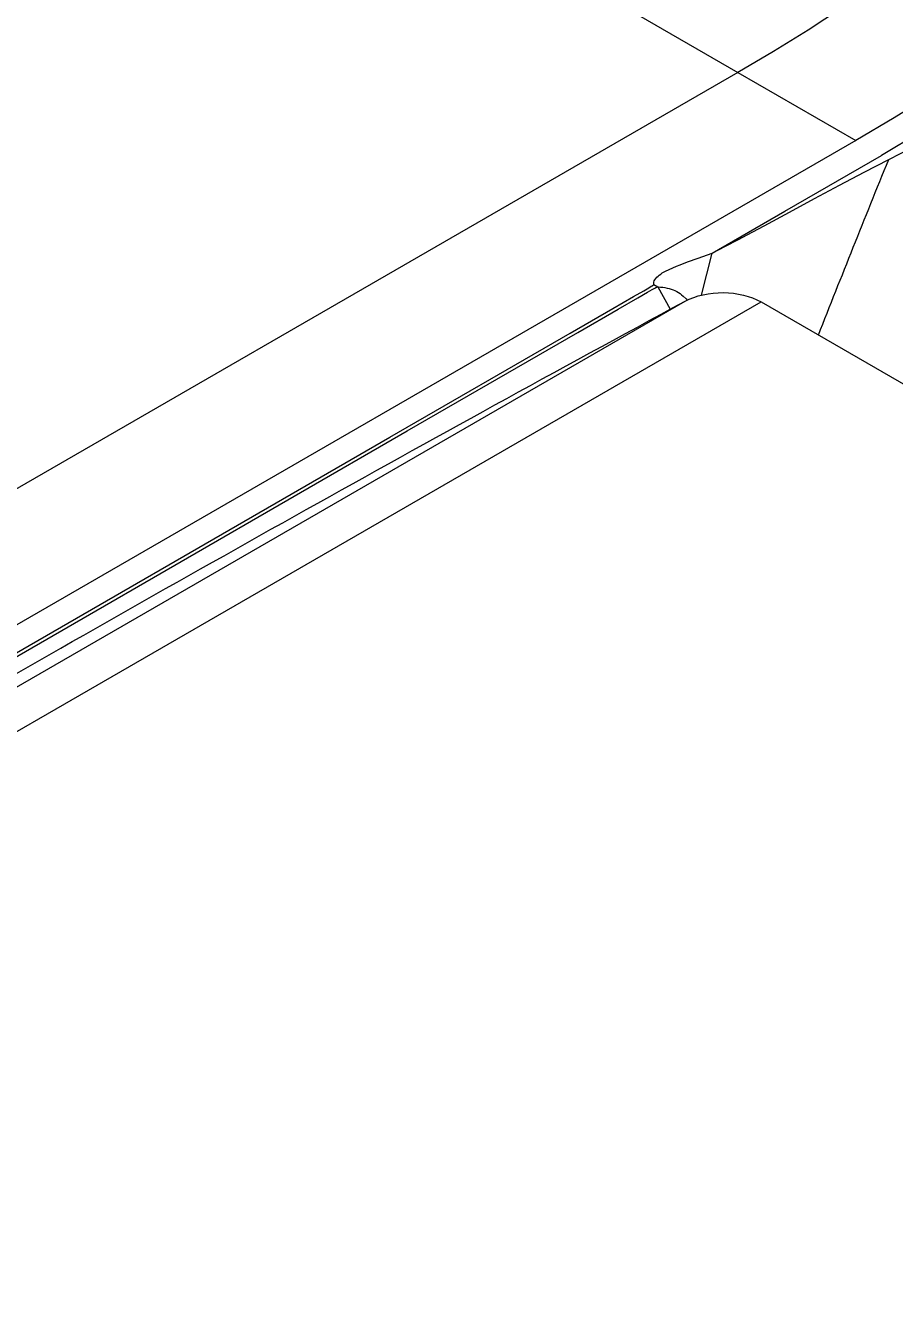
# Model space of a CAD drawing. Header units: millimetres. Extents: x 474.7 to 528.3, y 13.1 to 23.5.
# Drawn here: x 510.54428 to 510.56023, y 17.35167 to 17.37503 of the extents above; entities that cross this region are included whole.
import ezdxf

# ---------------------------------------------------------------- set-up
doc = ezdxf.new("R2010")
doc.units = ezdxf.units.MM
doc.header["$LTSCALE"] = 2.5
doc.layers.add('I-ARQ', color=8, linetype='Continuous')
doc.layers.add('I-NORMO_INST', color=4, linetype='Continuous')
doc.styles.add('25', font='ROMANS.SHX', dxfattribs={"width": 0.7, "height": 0.05})

msp = doc.modelspace()

# ---------------------------------------------------------------- linework, layer by layer
at = {"layer": 'I-ARQ', "lineweight": 5}
for points, knots in [([(510.50535, 17.409767, 21.762087), (510.523253, 17.417199, 21.751577), (510.548038, 17.415452, 21.754047), (510.562318, 17.405751, 21.767766), (510.562318, 17.405751, 21.767766), (510.576598, 17.396051, 21.781485), (510.575586, 17.381646, 21.801856), (510.559994, 17.372644, 21.814587)], [0, 0, 0, 0, 0.5, 0.5, 0.5, 0.5, 1, 1, 1, 1]), ([(510.506165, 17.409629, 21.762282), (510.523862, 17.416783, 21.752165), (510.548093, 17.414941, 21.75477), (510.561978, 17.405387, 21.768282), (510.561978, 17.405387, 21.768282), (510.575864, 17.395833, 21.781794), (510.574799, 17.381736, 21.80173), (510.559523, 17.372916, 21.814202)], [0, 0, 0, 0, 0.5, 0.5, 0.5, 0.5, 1, 1, 1, 1]), ([(510.50792, 17.408183, 21.764328), (510.524317, 17.41481, 21.754955), (510.546768, 17.413104, 21.757368), (510.559635, 17.404251, 21.769888), (510.559635, 17.404251, 21.769888), (510.572501, 17.395399, 21.782407), (510.571513, 17.382337, 21.80088), (510.55736, 17.374165, 21.812436)], [0, 0, 0, 0, 0.5, 0.5, 0.5, 0.5, 1, 1, 1, 1]), ([(510.560127, 17.372567, 21.814696), (510.560127, 17.372567, 21.814696), (510.560344, 17.372676, 21.814542), (510.560344, 17.372676, 21.814542), (510.560344, 17.372676, 21.814542), (510.560344, 17.372676, 21.814542), (510.560563, 17.372783, 21.81439), (510.560563, 17.372783, 21.81439), (510.560563, 17.372783, 21.81439), (510.560563, 17.372783, 21.81439), (510.560784, 17.37289, 21.814239), (510.560784, 17.37289, 21.814239), (510.560784, 17.37289, 21.814239), (510.560784, 17.37289, 21.814239), (510.561009, 17.372996, 21.814089), (510.561009, 17.372996, 21.814089), (510.561009, 17.372996, 21.814089), (510.561009, 17.372996, 21.814089), (510.561235, 17.373101, 21.81394), (510.561235, 17.373101, 21.81394), (510.561235, 17.373101, 21.81394), (510.561235, 17.373101, 21.81394), (510.561397, 17.373178, 21.813832), (510.561397, 17.373178, 21.813832), (510.561397, 17.373178, 21.813832), (510.561397, 17.373178, 21.813832), (510.56172, 17.373332, 21.813614), (510.56172, 17.373332, 21.813614), (510.56172, 17.373332, 21.813614), (510.56172, 17.373332, 21.813614), (510.562279, 17.373603, 21.813232), (510.562279, 17.373603, 21.813232), (510.562279, 17.373603, 21.813232), (510.562279, 17.373603, 21.813232), (510.562909, 17.373911, 21.812796), (510.562909, 17.373911, 21.812796), (510.562909, 17.373911, 21.812796), (510.562909, 17.373911, 21.812796), (510.563587, 17.374249, 21.812318), (510.563587, 17.374249, 21.812318), (510.563587, 17.374249, 21.812318), (510.563587, 17.374249, 21.812318), (510.564286, 17.374601, 21.811819), (510.564286, 17.374601, 21.811819)], [0, 0, 0, 0, 0.090909, 0.090909, 0.090909, 0.090909, 0.181818, 0.181818, 0.181818, 0.181818, 0.272727, 0.272727, 0.272727, 0.272727, 0.363636, 0.363636, 0.363636, 0.363636, 0.454545, 0.454545, 0.454545, 0.454545, 0.545455, 0.545455, 0.545455, 0.545455, 0.636364, 0.636364, 0.636364, 0.636364, 0.727273, 0.727273, 0.727273, 0.727273, 0.818182, 0.818182, 0.818182, 0.818182, 0.909091, 0.909091, 0.909091, 0.909091, 1, 1, 1, 1]), ([(510.556889, 17.370851, 21.817123), (510.556889, 17.370851, 21.817123), (510.557131, 17.370974, 21.816949), (510.557131, 17.370974, 21.816949), (510.557131, 17.370974, 21.816949), (510.557131, 17.370974, 21.816949), (510.557371, 17.371099, 21.816772), (510.557371, 17.371099, 21.816772), (510.557371, 17.371099, 21.816772), (510.557371, 17.371099, 21.816772), (510.557529, 17.371182, 21.816654), (510.557529, 17.371182, 21.816654), (510.557529, 17.371182, 21.816654), (510.557529, 17.371182, 21.816654), (510.557841, 17.37135, 21.816417), (510.557841, 17.37135, 21.816417), (510.557841, 17.37135, 21.816417), (510.557841, 17.37135, 21.816417), (510.558307, 17.371601, 21.816063), (510.558307, 17.371601, 21.816063), (510.558307, 17.371601, 21.816063), (510.558307, 17.371601, 21.816063), (510.558767, 17.37185, 21.81571), (510.558767, 17.37185, 21.81571), (510.558767, 17.37185, 21.81571), (510.558767, 17.37185, 21.81571), (510.559225, 17.372096, 21.815362), (510.559225, 17.372096, 21.815362), (510.559225, 17.372096, 21.815362), (510.559225, 17.372096, 21.815362), (510.55968, 17.372336, 21.815022), (510.55968, 17.372336, 21.815022), (510.55968, 17.372336, 21.815022), (510.55968, 17.372336, 21.815022), (510.559903, 17.372452, 21.814858), (510.559903, 17.372452, 21.814858), (510.559903, 17.372452, 21.814858), (510.559903, 17.372452, 21.814858), (510.560127, 17.372567, 21.814696), (510.560127, 17.372567, 21.814696)], [0, 0, 0, 0, 0.1, 0.1, 0.1, 0.1, 0.2, 0.2, 0.2, 0.2, 0.3, 0.3, 0.3, 0.3, 0.4, 0.4, 0.4, 0.4, 0.5, 0.5, 0.5, 0.5, 0.6, 0.6, 0.6, 0.6, 0.7, 0.7, 0.7, 0.7, 0.8, 0.8, 0.8, 0.8, 0.9, 0.9, 0.9, 0.9, 1, 1, 1, 1]), ([(510.555813, 17.370273, 21.817941), (510.555813, 17.370273, 21.817941), (510.555814, 17.370295, 21.817909), (510.555814, 17.370295, 21.817909), (510.555814, 17.370295, 21.817909), (510.555814, 17.370295, 21.817909), (510.555817, 17.370318, 21.817877), (510.555817, 17.370318, 21.817877), (510.555817, 17.370318, 21.817877), (510.555817, 17.370318, 21.817877), (510.555824, 17.37034, 21.817846), (510.555824, 17.37034, 21.817846), (510.555824, 17.37034, 21.817846), (510.555824, 17.37034, 21.817846), (510.555836, 17.370361, 21.817815), (510.555836, 17.370361, 21.817815), (510.555836, 17.370361, 21.817815), (510.555836, 17.370361, 21.817815), (510.555852, 17.370383, 21.817785), (510.555852, 17.370383, 21.817785), (510.555852, 17.370383, 21.817785), (510.555852, 17.370383, 21.817785), (510.55587, 17.370405, 21.817754), (510.55587, 17.370405, 21.817754), (510.55587, 17.370405, 21.817754), (510.55587, 17.370405, 21.817754), (510.555892, 17.370425, 21.817725), (510.555892, 17.370425, 21.817725), (510.555892, 17.370425, 21.817725), (510.555892, 17.370425, 21.817725), (510.555916, 17.370445, 21.817697), (510.555916, 17.370445, 21.817697), (510.555916, 17.370445, 21.817697), (510.555916, 17.370445, 21.817697), (510.555942, 17.370465, 21.81767), (510.555942, 17.370465, 21.81767), (510.555942, 17.370465, 21.81767), (510.555942, 17.370465, 21.81767), (510.555971, 17.370484, 21.817643), (510.555971, 17.370484, 21.817643), (510.555971, 17.370484, 21.817643), (510.555971, 17.370484, 21.817643), (510.556031, 17.370519, 21.817593), (510.556031, 17.370519, 21.817593), (510.556031, 17.370519, 21.817593), (510.556031, 17.370519, 21.817593), (510.556097, 17.370551, 21.817547), (510.556097, 17.370551, 21.817547), (510.556097, 17.370551, 21.817547), (510.556097, 17.370551, 21.817547), (510.556163, 17.370581, 21.817505), (510.556163, 17.370581, 21.817505), (510.556163, 17.370581, 21.817505), (510.556163, 17.370581, 21.817505), (510.55623, 17.370609, 21.817465), (510.55623, 17.370609, 21.817465), (510.55623, 17.370609, 21.817465), (510.55623, 17.370609, 21.817465), (510.556297, 17.370636, 21.817427), (510.556297, 17.370636, 21.817427), (510.556297, 17.370636, 21.817427), (510.556297, 17.370636, 21.817427), (510.556432, 17.370687, 21.817355), (510.556432, 17.370687, 21.817355), (510.556432, 17.370687, 21.817355), (510.556432, 17.370687, 21.817355), (510.55663, 17.370759, 21.817253), (510.55663, 17.370759, 21.817253), (510.55663, 17.370759, 21.817253), (510.55663, 17.370759, 21.817253), (510.556889, 17.370851, 21.817123), (510.556889, 17.370851, 21.817123)], [0, 0, 0, 0, 0.055556, 0.055556, 0.055556, 0.055556, 0.111111, 0.111111, 0.111111, 0.111111, 0.166667, 0.166667, 0.166667, 0.166667, 0.222222, 0.222222, 0.222222, 0.222222, 0.277778, 0.277778, 0.277778, 0.277778, 0.333333, 0.333333, 0.333333, 0.333333, 0.388889, 0.388889, 0.388889, 0.388889, 0.444444, 0.444444, 0.444444, 0.444444, 0.5, 0.5, 0.5, 0.5, 0.555556, 0.555556, 0.555556, 0.555556, 0.611111, 0.611111, 0.611111, 0.611111, 0.666667, 0.666667, 0.666667, 0.666667, 0.722222, 0.722222, 0.722222, 0.722222, 0.777778, 0.777778, 0.777778, 0.777778, 0.833333, 0.833333, 0.833333, 0.833333, 0.888889, 0.888889, 0.888889, 0.888889, 0.944444, 0.944444, 0.944444, 0.944444, 1, 1, 1, 1]), ([(510.542254, 17.362436, 21.829024), (510.542254, 17.362436, 21.829024), (510.55097, 17.367468, 21.821907), (510.55097, 17.367468, 21.821907), (510.55097, 17.367468, 21.821907), (510.55097, 17.367468, 21.821907), (510.55428, 17.36938, 21.819204), (510.55428, 17.36938, 21.819204), (510.55428, 17.36938, 21.819204), (510.55428, 17.36938, 21.819204), (510.555063, 17.369831, 21.818565), (510.555063, 17.369831, 21.818565), (510.555063, 17.369831, 21.818565), (510.555063, 17.369831, 21.818565), (510.555443, 17.370051, 21.818254), (510.555443, 17.370051, 21.818254), (510.555443, 17.370051, 21.818254), (510.555443, 17.370051, 21.818254), (510.555631, 17.370159, 21.818101), (510.555631, 17.370159, 21.818101), (510.555631, 17.370159, 21.818101), (510.555631, 17.370159, 21.818101), (510.555724, 17.370213, 21.818025), (510.555724, 17.370213, 21.818025), (510.555724, 17.370213, 21.818025), (510.555724, 17.370213, 21.818025), (510.555769, 17.370239, 21.817988), (510.555769, 17.370239, 21.817988), (510.555769, 17.370239, 21.817988), (510.555769, 17.370239, 21.817988), (510.555785, 17.37025, 21.817973), (510.555785, 17.37025, 21.817973), (510.555785, 17.37025, 21.817973), (510.555785, 17.37025, 21.817973), (510.555813, 17.370273, 21.817941), (510.555813, 17.370273, 21.817941)], [0, 0, 0, 0, 0.111111, 0.111111, 0.111111, 0.111111, 0.222222, 0.222222, 0.222222, 0.222222, 0.333333, 0.333333, 0.333333, 0.333333, 0.444444, 0.444444, 0.444444, 0.444444, 0.555556, 0.555556, 0.555556, 0.555556, 0.666667, 0.666667, 0.666667, 0.666667, 0.777778, 0.777778, 0.777778, 0.777778, 0.888889, 0.888889, 0.888889, 0.888889, 1, 1, 1, 1]), ([(510.542979, 17.362787, 21.828527), (510.542979, 17.362787, 21.828527), (510.551285, 17.367582, 21.821746), (510.551285, 17.367582, 21.821746), (510.551285, 17.367582, 21.821746), (510.551285, 17.367582, 21.821746), (510.554419, 17.369391, 21.819187), (510.554419, 17.369391, 21.819187), (510.554419, 17.369391, 21.819187), (510.554419, 17.369391, 21.819187), (510.55516, 17.369819, 21.818582), (510.55516, 17.369819, 21.818582), (510.55516, 17.369819, 21.818582), (510.55516, 17.369819, 21.818582), (510.555521, 17.370028, 21.818287), (510.555521, 17.370028, 21.818287), (510.555521, 17.370028, 21.818287), (510.555521, 17.370028, 21.818287), (510.555699, 17.370131, 21.818142), (510.555699, 17.370131, 21.818142), (510.555699, 17.370131, 21.818142), (510.555699, 17.370131, 21.818142), (510.555787, 17.370181, 21.81807), (510.555787, 17.370181, 21.81807), (510.555787, 17.370181, 21.81807), (510.555787, 17.370181, 21.81807), (510.555831, 17.370206, 21.818034), (510.555831, 17.370206, 21.818034), (510.555831, 17.370206, 21.818034), (510.555831, 17.370206, 21.818034), (510.555849, 17.370215, 21.818022), (510.555849, 17.370215, 21.818022), (510.555849, 17.370215, 21.818022), (510.555849, 17.370215, 21.818022), (510.555886, 17.370231, 21.818), (510.555886, 17.370231, 21.818)], [0, 0, 0, 0, 0.111111, 0.111111, 0.111111, 0.111111, 0.222222, 0.222222, 0.222222, 0.222222, 0.333333, 0.333333, 0.333333, 0.333333, 0.444444, 0.444444, 0.444444, 0.444444, 0.555556, 0.555556, 0.555556, 0.555556, 0.666667, 0.666667, 0.666667, 0.666667, 0.777778, 0.777778, 0.777778, 0.777778, 0.888889, 0.888889, 0.888889, 0.888889, 1, 1, 1, 1]), ([(510.555886, 17.370231, 21.818), (510.555886, 17.370231, 21.818), (510.555903, 17.37023, 21.818001), (510.555903, 17.37023, 21.818001), (510.555903, 17.37023, 21.818001), (510.555903, 17.37023, 21.818001), (510.555935, 17.370226, 21.818007), (510.555935, 17.370226, 21.818007), (510.555935, 17.370226, 21.818007), (510.555935, 17.370226, 21.818007), (510.555979, 17.370221, 21.818014), (510.555979, 17.370221, 21.818014), (510.555979, 17.370221, 21.818014), (510.555979, 17.370221, 21.818014), (510.55602, 17.370215, 21.818022), (510.55602, 17.370215, 21.818022), (510.55602, 17.370215, 21.818022), (510.55602, 17.370215, 21.818022), (510.55606, 17.370208, 21.818033), (510.55606, 17.370208, 21.818033), (510.55606, 17.370208, 21.818033), (510.55606, 17.370208, 21.818033), (510.556097, 17.370199, 21.818045), (510.556097, 17.370199, 21.818045), (510.556097, 17.370199, 21.818045), (510.556097, 17.370199, 21.818045), (510.556134, 17.370188, 21.818061), (510.556134, 17.370188, 21.818061), (510.556134, 17.370188, 21.818061), (510.556134, 17.370188, 21.818061), (510.556168, 17.370175, 21.818079), (510.556168, 17.370175, 21.818079), (510.556168, 17.370175, 21.818079), (510.556168, 17.370175, 21.818079), (510.556202, 17.37016, 21.8181), (510.556202, 17.37016, 21.8181), (510.556202, 17.37016, 21.8181), (510.556202, 17.37016, 21.8181), (510.556235, 17.370144, 21.818123), (510.556235, 17.370144, 21.818123), (510.556235, 17.370144, 21.818123), (510.556235, 17.370144, 21.818123), (510.556267, 17.370125, 21.81815), (510.556267, 17.370125, 21.81815), (510.556267, 17.370125, 21.81815), (510.556267, 17.370125, 21.81815), (510.556296, 17.370105, 21.818178), (510.556296, 17.370105, 21.818178), (510.556296, 17.370105, 21.818178), (510.556296, 17.370105, 21.818178), (510.556325, 17.370083, 21.818209), (510.556325, 17.370083, 21.818209), (510.556325, 17.370083, 21.818209), (510.556325, 17.370083, 21.818209), (510.556352, 17.370061, 21.818241), (510.556352, 17.370061, 21.818241), (510.556352, 17.370061, 21.818241), (510.556352, 17.370061, 21.818241), (510.556406, 17.370012, 21.818309), (510.556406, 17.370012, 21.818309), (510.556406, 17.370012, 21.818309), (510.556406, 17.370012, 21.818309), (510.55643, 17.369987, 21.818344), (510.55643, 17.369987, 21.818344)], [0, 0, 0, 0, 0.0625, 0.0625, 0.0625, 0.0625, 0.125, 0.125, 0.125, 0.125, 0.1875, 0.1875, 0.1875, 0.1875, 0.25, 0.25, 0.25, 0.25, 0.3125, 0.3125, 0.3125, 0.3125, 0.375, 0.375, 0.375, 0.375, 0.4375, 0.4375, 0.4375, 0.4375, 0.5, 0.5, 0.5, 0.5, 0.5625, 0.5625, 0.5625, 0.5625, 0.625, 0.625, 0.625, 0.625, 0.6875, 0.6875, 0.6875, 0.6875, 0.75, 0.75, 0.75, 0.75, 0.8125, 0.8125, 0.8125, 0.8125, 0.875, 0.875, 0.875, 0.875, 0.9375, 0.9375, 0.9375, 0.9375, 1, 1, 1, 1])]:
    msp.add_open_spline(points, degree=3, knots=knots, dxfattribs=at)
for points in [[(510.535422, 17.386831, 21.794524), (510.535422, 17.386831, 21.794524), (510.55736, 17.374165, 21.812436), (510.55736, 17.374165, 21.812436)], [(510.55736, 17.374165, 21.812436), (510.55736, 17.374165, 21.812436), (510.539649, 17.36394, 21.826897), (510.539649, 17.36394, 21.826897)], [(510.55736, 17.374165, 21.812436), (510.55736, 17.374165, 21.812436), (510.559523, 17.372916, 21.814202), (510.559523, 17.372916, 21.814202)], [(510.559523, 17.372916, 21.814202), (510.559523, 17.372916, 21.814202), (510.541812, 17.362691, 21.828663), (510.541812, 17.362691, 21.828663)], [(510.558223, 17.371621, 21.816034), (510.558223, 17.371621, 21.816034), (510.559994, 17.372644, 21.814587), (510.559994, 17.372644, 21.814587)], [(510.558838, 17.369344, 21.819254), (510.559261, 17.37042, 21.817733), (510.55969, 17.371494, 21.816214), (510.560127, 17.372567, 21.814696)], [(510.556889, 17.370851, 21.817123), (510.556889, 17.370851, 21.817123), (510.558223, 17.371621, 21.816034), (510.558223, 17.371621, 21.816034)], [(510.556693, 17.370079, 21.818214), (510.556693, 17.370079, 21.818214), (510.556889, 17.370851, 21.817123), (510.556889, 17.370851, 21.817123)], [(510.555813, 17.370273, 21.817941), (510.555813, 17.370273, 21.817941), (510.555886, 17.370231, 21.818), (510.555886, 17.370231, 21.818)], [(510.555886, 17.370231, 21.818), (510.555886, 17.370231, 21.818), (510.556115, 17.369818, 21.818584), (510.556115, 17.369818, 21.818584)], [(510.530874, 17.355235, 21.839207), (510.530874, 17.355235, 21.839207), (510.556389, 17.369966, 21.818374), (510.556389, 17.369966, 21.818374)], [(510.542583, 17.362246, 21.829292), (510.547113, 17.364862, 21.825593), (510.551716, 17.367435, 21.821953), (510.556389, 17.369966, 21.818374)], [(510.556389, 17.369966, 21.818374), (510.556784, 17.37018, 21.818072), (510.557401, 17.370174, 21.81808), (510.557783, 17.369953, 21.818392)], [(510.53098, 17.354479, 21.840277), (510.53098, 17.354479, 21.840277), (510.557783, 17.369953, 21.818392), (510.557783, 17.369953, 21.818392)], [(510.557783, 17.369953, 21.818392), (510.557783, 17.369953, 21.818392), (510.58162, 17.356191, 21.837856), (510.58162, 17.356191, 21.837856)], [(510.58162, 17.356191, 21.837856), (510.58162, 17.356191, 21.837856), (510.554818, 17.340716, 21.85974), (510.554818, 17.340716, 21.85974)], [(510.529233, 17.35347, 21.841703), (510.529233, 17.35347, 21.841703), (510.553071, 17.339708, 21.861166), (510.553071, 17.339708, 21.861166)]]:
    msp.add_open_spline(points, degree=3, dxfattribs=at)

# ---------------------------------------------------------------- texts
at = {"layer": 'I-NORMO_INST', "style": '25', "width": 0.7}
msp.add_text('25mm', height=0.05, rotation=330, dxfattribs=at).set_placement((510.549588, 17.3361, 26.491238))

doc.saveas('drawing.dxf')
